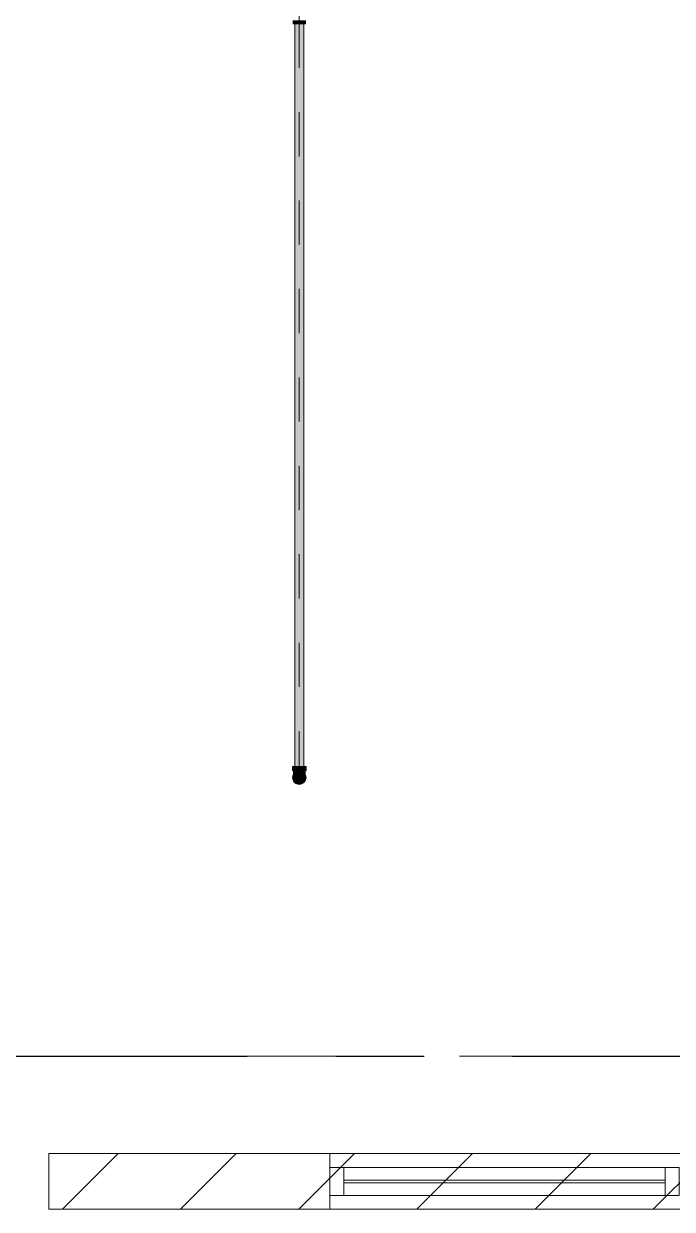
# Model space of a CAD drawing. Header units: millimetres. Extents: x -4000 to 187956, y -58990 to 162485.
# Drawn here: x 50760 to 53089, y 64900 to 69157 of the extents above; entities that cross this region are included whole.
import ezdxf

# ---------------------------------------------------------------- set-up
doc = ezdxf.new("R2010")
doc.units = ezdxf.units.MM
for name, pattern in [('Dash 1_16_', [317.5, 158.75, -158.75]), ('Grid Line', [2222.5, 1270, -317.5, 317.5, -317.5]), ('Grid Line 12_5mm', [2150, 1250, -300, 300, -300])]:
    doc.linetypes.add(name, pattern=pattern)
for name, color, linetype, lineweight in [('A-GLAZ-CURT', 52, 'Continuous', 9), ('A-GLAZ-CWMG', 51, 'Continuous', 9), ('A-WALL', 113, 'Continuous', 13), ('A-WALL-PATT', 111, 'Continuous', 13), ('F-SPRN', 3, 'Continuous', 9), ('P-PIPE', 3, 'Continuous', 9), ('P-PIPE-CNTR', 3, 'Continuous', 9), ('S-GRID', 1, 'Continuous', 30)]:
    doc.layers.add(name, color=color, linetype=linetype, lineweight=lineweight)

# ---------------------------------------------------------------- blocks, each defined once
blk = doc.blocks.new('System Panel - System Panel1-380621-FFS - TANG 1')
at = {"layer": 'A-GLAZ-CURT', "color": 253}
for p, q in [((-577.3, 5), (577.3, 5)), ((577.3, -5), (-577.3, -5))]:
    blk.add_line(p, q, dxfattribs=at)
at = {"layer": 'A-GLAZ-CURT', "color": 254}
for p, q in [((577.3, 5), (-577.3, 5)), ((-577.3, -5), (-577.3, 5)), ((-577.3, 5), (-577.3, -5)), ((577.3, 5), (577.3, -5)), ((577.3, 5), (577.3, -5)), ((-577.3, -5), (577.3, -5))]:
    blk.add_line(p, q, dxfattribs=at)
blk = doc.blocks.new('Rectangular Mullion - 50 x 100-354830-FFS - TANG 1')
at = {"layer": 'A-GLAZ-CWMG', "color": 252}
for p, q in [((56727.9, 64950.2), (56727.9, 65050.2)), ((56727.9, 65050.2), (57882.4, 65050.2)), ((57882.4, 65050.2), (57882.4, 64950.2)), ((57882.4, 64950.2), (56727.9, 64950.2))]:
    blk.add_line(p, q, dxfattribs=at)
at = {"layer": 'A-GLAZ-CWMG', "color": 254}
for p, q in [((56727.9, 65050.2), (56727.9, 64950.2)), ((57882.4, 64950.2), (57882.4, 65050.2))]:
    blk.add_line(p, q, dxfattribs=at)
at = {"layer": 'A-GLAZ-CWMG', "color": 253}
for p, q in [((56727.9, 65050.2), (57882.4, 65050.2)), ((56727.9, 64950.2), (57882.4, 64950.2))]:
    blk.add_line(p, q, dxfattribs=at)
blk = doc.blocks.new('Rectangular Mullion - 50 x 100-354831-FFS - TANG 1')
at = {"layer": 'A-GLAZ-CWMG', "color": 254}
for p, q in [((51909.9, 65005.2), (51909.9, 65050.2)), ((51909.9, 65050.2), (51909.9, 65005.2)), ((53064.4, 65050.2), (51909.9, 65050.2)), ((53064.4, 65005.2), (53064.4, 65050.2)), ((53064.4, 65050.2), (53064.4, 65005.2)), ((51909.9, 64995.2), (51909.9, 65005.2)), ((53064.4, 65005.2), (53064.4, 64995.2)), ((51909.9, 64950.2), (51909.9, 64995.2)), ((51909.9, 64995.2), (51909.9, 64950.2)), ((53064.4, 64950.2), (53064.4, 64995.2)), ((53064.4, 64995.2), (53064.4, 64950.2)), ((51909.9, 64950.2), (53064.4, 64950.2))]:
    blk.add_line(p, q, dxfattribs=at)
at = {"layer": 'A-GLAZ-CWMG', "color": 253}
for p, q in [((53064.4, 65050.2), (51909.9, 65050.2)), ((53064.4, 64950.2), (51909.9, 64950.2))]:
    blk.add_line(p, q, dxfattribs=at)
at = {"layer": 'A-GLAZ-CWMG', "color": 90}
for p, q in [((51909.9, 65005.2), (51909.9, 64995.2)), ((53064.4, 64995.2), (53064.4, 65005.2))]:
    blk.add_line(p, q, dxfattribs=at)
blk = doc.blocks.new('Rectangular Mullion - 50 x 100-351170-FFS - TANG 1')
at = {"layer": 'A-GLAZ-CWMG', "color": 252}
for p, q in [((0, 50), (-50, 50)), ((-50, 50), (-50, -50)), ((0, -50), (0, 50)), ((-50, -50), (0, -50))]:
    blk.add_line(p, q, dxfattribs=at)
at = {"layer": 'A-GLAZ-CWMG', "color": 254}
for p, q in [((-50, 5), (-50, 50)), ((-50, -50), (-50, -5))]:
    blk.add_line(p, q, dxfattribs=at)
at = {"layer": 'A-GLAZ-CWMG', "color": 253}
for p, q in [((-50, 50), (0, 50)), ((0, 50), (0, -50)), ((0, -50), (-50, -50))]:
    blk.add_line(p, q, dxfattribs=at)
at = {"layer": 'A-GLAZ-CWMG', "color": 90}
blk.add_line((-50, -5), (-50, 5), dxfattribs=at)
blk = doc.blocks.new('Rectangular Mullion - 50 x 100-351166-FFS - TANG 1')
at = {"layer": 'A-GLAZ-CWMG', "color": 253}
for p, q in [((25, 50), (-25, 50)), ((-25, -50), (25, -50))]:
    blk.add_line(p, q, dxfattribs=at)
at = {"layer": 'A-GLAZ-CWMG', "color": 254}
for p, q in [((-25, 50), (-25, 5)), ((25, 5), (25, 50)), ((-25, -5), (-25, -50)), ((25, -50), (25, -5))]:
    blk.add_line(p, q, dxfattribs=at)
at = {"layer": 'A-GLAZ-CWMG', "color": 252}
for p, q in [((-25, -50), (-25, 50)), ((-25, 50), (25, 50)), ((25, 50), (25, -50)), ((25, -50), (-25, -50))]:
    blk.add_line(p, q, dxfattribs=at)
at = {"layer": 'A-GLAZ-CWMG', "color": 90}
for p, q in [((-25, 5), (-25, -5)), ((25, -5), (25, 5))]:
    blk.add_line(p, q, dxfattribs=at)
blk = doc.blocks.new('CMF2_NHAXUONG_A_rvt-1-FFS - TANG 1')
at = {"layer": 'A-WALL-PATT', "lineweight": 9}
h = blk.add_hatch(dxfattribs=at)
h.set_pattern_fill('FP_12', color=250, style=0, pattern_type=2)
h.set_pattern_definition([(45, (0, 0), (-212.132, 212.132), [])])
h.paths.add_polyline_path([(59950.1, 64900.2), (59950.1, 65100.2), (50850, 65100.2), (50850, 64900.2), (59511.1, 64900.2)])
at = {"layer": 'A-WALL', "color": 50, "lineweight": 15}
for p, q in [((59950.1, 65100.2), (50850, 65100.2)), ((50850, 65100.2), (50850, 64900.2)), ((50850, 64900.2), (59950.1, 64900.2))]:
    blk.add_line(p, q, dxfattribs=at)
at = {"layer": 'A-WALL', "color": 35, "lineweight": 15}
for p, q in [((50850, 64900.2), (50850, 65100.2)), ((51859.9, 65100.2), (50850, 65100.2)), ((51859.9, 65050.2), (51859.9, 65100.2)), ((51859.9, 65100.2), (51859.9, 64900.2)), ((51859.9, 65100.2), (57932.4, 65100.2)), ((57932.4, 65100.2), (51859.9, 65100.2)), ((51859.9, 64900.2), (51859.9, 64950.2)), ((50850, 64900.2), (51859.9, 64900.2)), ((51859.9, 64900.2), (57932.4, 64900.2)), ((57932.4, 64900.2), (51859.9, 64900.2))]:
    blk.add_line(p, q, dxfattribs=at)
at = {"layer": 'A-WALL', "color": 53, "lineweight": 15}
for p, q in [((57932.4, 65100.2), (51859.9, 65100.2)), ((51859.9, 64950.2), (51859.9, 65050.2)), ((51859.9, 64900.2), (57932.4, 64900.2))]:
    blk.add_line(p, q, dxfattribs=at)
at = {"layer": 'S-GRID', "linetype": 'Grid Line 12_5mm', "lineweight": 9}
blk.add_line((-824.3, 65450), (183641.1, 65450), dxfattribs=at)
at = {"layer": 'A-GLAZ-CURT', "color": 250, "lineweight": 9}
blk.add_blockref('System Panel - System Panel1-380621-FFS - TANG 1', (52487.1, 65000.2), dxfattribs=at)
at = {"layer": 'A-GLAZ-CWMG', "color": 250, "lineweight": 9, "rotation": 180}
blk.add_blockref('Rectangular Mullion - 50 x 100-351170-FFS - TANG 1', (51859.9, 65000.2), dxfattribs=at)
at = {"layer": 'A-GLAZ-CWMG', "color": 250, "lineweight": 9}
for name, p in [('Rectangular Mullion - 50 x 100-354830-FFS - TANG 1', (-4818, 0)), ('Rectangular Mullion - 50 x 100-354831-FFS - TANG 1', (0, 0))]:
    blk.add_blockref(name, p, dxfattribs=at)
at = {"layer": 'A-GLAZ-CWMG', "color": 250, "lineweight": 9, "extrusion": (0, 0, -1), "rotation": 180}
blk.add_blockref('Rectangular Mullion - 50 x 100-351166-FFS - TANG 1', (-53089.4, 65000.2), dxfattribs=at)
blk = doc.blocks.new('Sprinkler_Up - DN20-V493-FFS - TANG 1')
at = {"layer": 'F-SPRN', "transparency": 33554534}
for points in [[(13.5, 0), (22.2, 0), (18, 13.1), (6.9, 21.2), (-6.9, 21.2), (-18, 13.1), (-22.2, 0), (-3.9, 0.7), (-2.3, 4), (-1.3, 4), (-0.6, 4), (0.6, 4), (1.5, 4), (1.7, 2.9), (4.6, 0)], [(0, -21.2), (6.9, -21.2), (18, -13.1), (22.2, 0), (3.9, -0.7), (1.7, -2.9), (1.2, -3.5), (0.6, -4), (-0.6, -4), (-1.2, -3.5), (-1.7, -2.9), (-4.6, 0), (-22.2, 0), (-18, -13.1), (-6.9, -21.2)], [(0, -16.7), (4.3, -16.1), (11.8, -11.8), (16.1, -4.3), (16.1, 4.3), (11.8, 11.8), (8.3, 14.4), (0, 16.7), (-4.3, 16.1), (-11.8, 11.8), (-16.1, 4), (-16.1, -4.3), (-11.8, -11.8), (-8.3, -14.4)], [(0, -15.6), (7.8, -13.5), (13.5, -7.8), (15.1, -4), (15.1, 4), (13.5, 7.8), (7.8, 13.5), (0, 15.6), (-7.8, 13.5), (-11, 11), (-15.1, 4), (-15.1, -4), (-11, -11), (-7.8, -13.5)], [(-10.9, -5.5), (-10.9, 5.4), (-14.5, 5.4), (-14.5, -5.5)], [(-7.7, -5.5), (-7.7, 5.4), (-10.9, 5.4), (-10.9, -5.5)], [(0, -5.5), (0, 5.4), (-7.7, 5.4), (-7.7, -5.5)], [(-5.7, 0), (5.7, 0), (2.9, 4.9), (-3.4, 4)], [(-2.9, -4.9), (2.9, -4.9), (5.7, 0), (-5.7, 0)], [(0, 0), (4.6, 0), (-0.7, 4), (-4.6, 0)], [(0, -4.6), (4.6, 0), (-4.6, 0)], [(0, -2.6), (1.3, 0), (-1.8, 0)], [(-1.3, 0), (1.8, 0), (0, 2.6)], [(7.7, -5.5), (7.7, 5.4), (0, 5.4), (0, -5.5)], [(10.9, -5.5), (10.9, 5.4), (7.7, 5.4), (7.7, -5.5)], [(14.5, -5.5), (14.5, 5.4), (10.9, 5.4), (10.9, -5.5)]]:
    blk.add_hatch(color=1, dxfattribs=at).paths.add_polyline_path(points)
at = {"layer": 'F-SPRN', "color": 1}
for p, q in [((-11.5, 5.4), (-14.5, 5.4)), ((-14.5, 5.4), (-11.3, 5.4)), ((-14.5, 5.4), (-14.5, 4)), ((-14.5, 3.3), (-14.5, 0)), ((-11.5, 5.4), (-11.5, 4)), ((-10.9, 1.9), (-10.9, 3.6)), ((-10.8, 5.4), (-8, 5.4)), ((-8.1, 5.4), (-10.8, 5.4)), ((-8.1, 5.4), (-8.1, 4)), ((-8.1, 2.5), (-8.1, 0.7)), ((-7.7, 4), (-7.7, 2.7)), ((-7.7, 4), (-7.7, 2.7)), ((-7.7, 2.1), (-7.7, 0.5)), ((-7.7, 2.1), (-7.7, 0.5)), ((-6.7, 5.4), (-4.7, 5.4)), ((-5.8, 3.8), (-5.8, 2.2)), ((-2.1, 0), (-2.1, 0)), ((-2.1, 0), (-2.1, -0.1)), ((-0.4, 2), (-0.5, 2)), ((0, 2.1), (-0.1, 2.1)), ((2.1, 0), (2.1, 0.1)), ((2.1, 0), (2.1, 0)), ((4.7, 5.4), (6.5, 5.4)), ((7.7, 5.4), (10.8, 5.4)), ((7.7, 5.2), (7.7, 2.7)), ((7.7, 5.2), (7.7, 2.7)), ((7.7, 2.3), (7.7, 0.5)), ((7.7, 2.3), (7.7, 0.5)), ((10.8, 5.4), (8.1, 5.4)), ((8.1, 5.4), (8.1, 4)), ((8.1, 2.5), (8.1, 0.4)), ((10.9, 5.4), (14.5, 5.4)), ((10.9, 3.6), (10.9, 0.2)), ((14.5, 5.4), (11.5, 5.4)), ((11.5, 5.4), (11.5, 4)), ((11.5, 3), (11.5, 0.2)), ((14.5, 5.4), (14.5, 4)), ((14.5, 3.7), (14.5, -5.5)), ((-14.5, -1.3), (-14.5, -3.7)), ((-11.1, -5.5), (-14.5, -5.5)), ((-14.5, -5.5), (-11.5, -5.5)), ((-10.9, -2.6), (-10.9, -1.3)), ((-10.8, -5.5), (-8.1, -5.5)), ((-7.8, -5.5), (-10.8, -5.5)), ((-8.1, -4.2), (-8.1, -5.5)), ((-7.7, -2.7), (-7.7, -4)), ((-7.7, -2.7), (-7.7, -4)), ((-7, -5.5), (-5.8, -5.5)), ((-4.8, -5.5), (-7, -5.5)), ((-5.8, -2.3), (-5.8, -3.8)), ((-2.1, -0.1), (-2.1, -0.2)), ((-1.3, -1.6), (-1.3, -1.7)), ((0, -2.1), (0.1, -2.1)), ((7, -5.5), (4.8, -5.5)), ((5.8, -2.2), (5.8, -3.8)), ((5.8, -5.5), (7, -5.5)), ((7.7, -0.5), (7.7, -2.3)), ((7.7, -0.5), (7.7, -2.3)), ((7.7, -2.7), (7.7, -5.4)), ((7.7, -2.7), (7.7, -5.4)), ((10.8, -5.5), (7.7, -5.5)), ((8.1, -0.4), (8.1, -2.5)), ((8.1, -2.8), (8.1, -5.5)), ((8.1, -5.5), (10.8, -5.5)), ((10.9, -0.2), (10.9, -3.6)), ((14.5, -5.5), (10.9, -5.5)), ((11.5, -0.2), (11.5, -3)), ((11.5, -4), (11.5, -5.5)), ((11.5, -5.5), (14.5, -5.5))]:
    blk.add_line(p, q, dxfattribs=at)
at = {"layer": 'F-SPRN', "color": 1, "flags": 128}
for points in [[(-2, 0.7), (-2, 0.6), (-2, 0.5), (-2, 0.5), (-2, 0.4), (-2.1, 0.3)], [(-2.1, 0.3), (-2.1, 0.2), (-2.1, 0.1), (-2.1, 0)], [(-0.6, 2), (-0.7, 2), (-0.8, 1.9), (-0.9, 1.9), (-0.9, 1.9), (-1, 1.8), (-1.1, 1.8), (-1.2, 1.7), (-1.2, 1.7), (-1.3, 1.6), (-1.4, 1.6), (-1.4, 1.5), (-1.5, 1.5), (-1.5, 1.4), (-1.6, 1.3), (-1.6, 1.3), (-1.7, 1.2), (-1.7, 1.1), (-1.8, 1.1), (-1.8, 1), (-1.9, 0.9), (-1.9, 0.8), (-1.9, 0.8), (-2, 0.7)], [(-0.5, 2), (-0.6, 2), (-0.6, 2)], [(-0.1, 2.1), (-0.1, 2.1), (-0.2, 2.1), (-0.3, 2.1), (-0.4, 2)], [(2.1, 0.3), (2, 0.4), (2, 0.5), (2, 0.6), (2, 0.7), (1.9, 0.7), (1.9, 0.8), (1.9, 0.9), (1.8, 1), (1.8, 1), (1.8, 1.1), (1.7, 1.2), (1.7, 1.2), (1.6, 1.3), (1.6, 1.4), (1.5, 1.4), (1.4, 1.5), (1.4, 1.5), (1.3, 1.6), (1.3, 1.7), (1.2, 1.7), (1.1, 1.7), (1.1, 1.8), (1, 1.8), (0.9, 1.9), (0.8, 1.9), (0.8, 1.9), (0.7, 2), (0.6, 2), (0.5, 2), (0.4, 2), (0.4, 2), (0.3, 2.1), (0.2, 2.1), (0.1, 2.1), (0, 2.1)], [(2.1, 0.1), (2.1, 0.2), (2.1, 0.2), (2.1, 0.3)], [(-2.1, -0.2), (-2.1, -0.2), (-2.1, -0.3)], [(-2.1, -0.3), (-2, -0.4), (-2, -0.5)], [(-2, -0.5), (-2, -0.6), (-2, -0.7), (-1.9, -0.7), (-1.9, -0.8), (-1.9, -0.9), (-1.8, -1), (-1.8, -1), (-1.8, -1.1), (-1.7, -1.2), (-1.7, -1.2), (-1.6, -1.3), (-1.6, -1.4), (-1.5, -1.4), (-1.4, -1.5), (-1.4, -1.5), (-1.3, -1.6)], [(-1.3, -1.7), (-1.2, -1.7), (-1.1, -1.7)], [(-1.1, -1.7), (-1.1, -1.8), (-1, -1.8)], [(-1, -1.8), (-0.9, -1.9), (-0.8, -1.9)], [(-0.8, -1.9), (-0.8, -1.9), (-0.7, -2)], [(-0.7, -2), (-0.6, -2), (-0.5, -2), (-0.4, -2)], [(-0.4, -2), (-0.4, -2), (-0.3, -2.1), (-0.2, -2.1), (-0.1, -2.1), (0, -2.1)], [(0.1, -2.1), (0.1, -2.1), (0.2, -2.1), (0.3, -2.1), (0.4, -2), (0.5, -2)], [(0.5, -2), (0.6, -2), (0.6, -2), (0.7, -2), (0.8, -1.9), (0.9, -1.9), (0.9, -1.9), (1, -1.8), (1.1, -1.8), (1.2, -1.7), (1.2, -1.7), (1.3, -1.6), (1.4, -1.6), (1.4, -1.5)], [(1.4, -1.5), (1.5, -1.5), (1.5, -1.4), (1.6, -1.3), (1.6, -1.3), (1.7, -1.2), (1.7, -1.1), (1.8, -1.1), (1.8, -1), (1.9, -0.9), (1.9, -0.8), (1.9, -0.8), (2, -0.7), (2, -0.6), (2, -0.5)], [(2, -0.4), (2.1, -0.3), (2.1, -0.2), (2.1, -0.1), (2.1, 0)], [(2, -0.5), (2, -0.5), (2, -0.4)]]:
    blk.add_lwpolyline(points, dxfattribs=at)
at = {"layer": 'F-SPRN', "color": 1}
for radius, start, end in [(22.2, 360, 180), (21.9, 165.6773, 179.2615), (21.9, 144.7698, 164.8151), (21.9, 126.6942, 143.2701), (16.7, 167.6802, 180), (16.7, 167.6802, 180), (16.7, 165, 166.2392), (16.7, 165, 166.2392), (16.7, 155.3879, 164.9693), (16.7, 155.3879, 164.9693), (15.6, 166.4265, 180), (15.6, 166.4265, 180), (15.6, 150.9409, 165), (15.6, 159.6139, 165.2993), (15.6, 165, 165.2993), (16.7, 136.7213, 149.931), (16.7, 136.7213, 149.931), (15.6, 150.9409, 156.3845), (15.6, 138.4214, 150), (15.6, 138.4214, 150), (21.9, 108.2621, 125.7507), (16.7, 121.4181, 130.5751), (16.7, 121.4181, 130.5751), (15.6, 120.5262, 133.2078), (15.6, 120.5262, 133.2078), (16.7, 106.5995, 120), (16.7, 106.5995, 120), (15.6, 114.4363, 119.9813), (15.6, 114.4363, 119.9813), (21.9, 99.348, 107.901), (4.63, 155.7832, 180), (4.63, 155.7832, 180), (16.7, 96.4143, 105), (16.7, 96.4143, 105), (5.71, 120, 131.9743), (4.63, 109.0192, 138.2703), (4.63, 109.0192, 138.2703), (21.9, 90.145, 98.8503), (15.6, 95.5762, 100.6843), (15.6, 95.5762, 100.6843), (2.56, 109.0192, 168.8278), (2.56, 109.0192, 168.8278), (2.04, 109.0192, 180), (4.63, 77.001, 102.999), (4.63, 77.001, 102.999), (16.7, 83.0684, 90), (16.7, 83.0684, 90), (3.81, 57.0577, 90), (2.56, 14.5599, 90), (2.56, 14.5599, 90), (2.04, 10.4703, 90), (21.9, 72.5583, 89.4624), (15.6, 75.573, 80.5892), (15.6, 75.573, 80.5892), (4.63, 17.9592, 54.3832), (4.63, 17.9592, 54.3832), (3.81, 16.1605, 43.8358), (5.71, 48.0257, 60), (15.6, 67.5614, 74.5481), (15.6, 67.5614, 74.5481), (16.7, 60, 75), (16.7, 60, 75), (15.6, 60.0187, 65.5637), (15.6, 60.0187, 65.5637), (21.9, 54.2493, 71.7379), (15.6, 46.7922, 60), (15.6, 46.7922, 60), (16.7, 49.4249, 58.5819), (16.7, 49.4249, 58.5819), (15.6, 30, 41.5786), (15.6, 30, 41.5786), (16.7, 30, 43.2787), (16.7, 30, 43.2787), (21.9, 36.7299, 53.3058), (15.6, 23.6155, 29.5646), (15.6, 15, 29.5646), (15.6, 14.7007, 20.3861), (15.6, 14.7007, 15), (16.7, 15, 24.6121), (16.7, 15, 24.6121), (15.6, 360, 13.6618), (15.6, 0, 13.6618), (16.7, 13.7608, 15), (16.7, 13.7608, 15), (16.7, 360, 12.3198), (16.7, 0, 12.3198), (21.9, 15.1849, 35.2302), (21.9, 0.7385, 14.3227), (22.2, 180, 360), (21.9, 180.7385, 194.3227), (21.9, 195.1849, 215.2302), (21.9, 216.7299, 233.3058), (16.7, 180, 192.3198), (16.7, 180, 192.3198), (16.7, 195.0307, 204.6121), (16.7, 195.0307, 204.6121), (15.6, 181.9082, 193.6618), (15.6, 181.9082, 193.6618), (15.6, 197.3339, 209.5646), (15.6, 197.3339, 209.5646), (16.7, 210.069, 223.2787), (16.7, 210.069, 223.2787), (15.6, 212.5472, 221.5786), (15.6, 212.5472, 221.5786), (21.9, 234.2493, 251.7379), (16.7, 229.4249, 238.5819), (16.7, 229.4249, 238.5819), (15.6, 233.795, 240), (15.6, 233.795, 240), (16.7, 240, 255), (16.7, 240, 255), (15.6, 240.0187, 254.5481), (15.6, 240.0187, 254.5481), (21.9, 252.5583, 269.4624), (4.63, 197.9592, 0), (4.63, 197.9592, 360), (15.6, 255, 267.64), (15.6, 255, 267.64), (3.81, 196.1605, 360), (2.56, 191.1677, 0), (2.56, 191.1677, 360), (2.04, 190.4703, 270), (16.7, 263.0684, 270), (16.7, 263.0684, 270), (2.04, 270, 0), (21.9, 270.145, 278.8503), (15.6, 275.5762, 280.6843), (15.6, 275.5762, 280.6843), (16.7, 276.4143, 285), (16.7, 276.4143, 285), (21.9, 279.348, 287.901), (16.7, 286.5995, 300), (16.7, 286.5995, 300), (15.6, 294.4363, 299.9813), (15.6, 294.4363, 299.9813), (21.9, 288.2621, 305.7507), (15.6, 300, 313.2078), (15.6, 300, 313.2078), (16.7, 301.4181, 310.5751), (16.7, 301.4181, 310.5751), (15.6, 318.4214, 330), (15.6, 318.4214, 330), (16.7, 316.7213, 330), (16.7, 316.7213, 330), (21.9, 306.6942, 323.2701), (15.6, 330.4354, 345), (15.6, 330.4354, 336.3845), (15.6, 339.6139, 345), (15.6, 346.3382, 360), (15.6, 346.3382, 360), (16.7, 335.3879, 345), (16.7, 335.3879, 345), (16.7, 347.6802, 360), (16.7, 347.6802, 360), (21.9, 324.7698, 344.8151), (21.9, 345.6773, 359.2615)]:
    blk.add_arc((0, 0), radius, start, end, dxfattribs=at)
blk = doc.blocks.new('Steel_Transition_Threaded_HoaPhat - Standard-V495-FFS - TANG 1')
at = {"layer": 'P-PIPE', "lineweight": 13, "transparency": 33554534}
h = blk.add_hatch(color=1, dxfattribs=at)
h.paths.add_polyline_path([(51750, 66427.6), (51755.8, 66428.4), (51761.3, 66430.6), (51765.9, 66434.2), (51769.5, 66438.8), (51771.7, 66444.3), (51772, 66454), (51771.7, 66455.9), (51769.5, 66461.3), (51765.9, 66466), (51761.3, 66469.6), (51755.8, 66471.8), (51750, 66472.6), (51744.2, 66471.8), (51738.8, 66469.6), (51734.1, 66466), (51730.5, 66461.3), (51728, 66454), (51727.5, 66450.1), (51728.3, 66444.3), (51730.5, 66438.8), (51734.1, 66434.2), (51738.8, 66430.6), (51744.2, 66428.4)])
h.paths.add_polyline_path([(51750, 66430), (51744.8, 66430.7), (51740, 66432.7), (51735.8, 66435.9), (51732.6, 66440), (51730.6, 66444.9), (51730.4, 66454), (51730.6, 66455.3), (51732.6, 66460.1), (51735.8, 66464.3), (51740, 66467.5), (51744.8, 66469.5), (51750, 66470.2), (51755.2, 66469.5), (51760.1, 66467.5), (51764.2, 66464.3), (51767.4, 66460.1), (51769.6, 66454), (51770.1, 66450.1), (51769.4, 66444.9), (51767.4, 66440), (51764.2, 66435.9), (51760.1, 66432.7), (51755.2, 66430.7)])
for points in [[(51750, 66430), (51750, 66433.7), (51741.8, 66435.9), (51735.8, 66441.9), (51733.6, 66450.1), (51735.8, 66458.3), (51741.8, 66464.3), (51750, 66466.5), (51750, 66470.2), (51744.8, 66469.5), (51740, 66467.5), (51735.8, 66464.3), (51732.6, 66460.1), (51730.4, 66454), (51729.9, 66450.1), (51730.6, 66444.9), (51732.6, 66440), (51735.8, 66435.9), (51740, 66432.7), (51744.8, 66430.7)], [(51750, 66431.6), (51754.8, 66432.2), (51759.3, 66434.1), (51763.1, 66437), (51766, 66440.8), (51767.9, 66445.3), (51768, 66454), (51767.9, 66454.9), (51766, 66459.3), (51763.1, 66463.2), (51759.3, 66466.1), (51754.8, 66468), (51750, 66468.6), (51745.2, 66468), (51740.8, 66466.1), (51736.9, 66463.2), (51734, 66459.3), (51732, 66454), (51731.5, 66450.1), (51732.1, 66445.3), (51734, 66440.8), (51736.9, 66437), (51740.8, 66434.1), (51745.2, 66432.2)], [(51750, 66430), (51755.2, 66430.7), (51760.1, 66432.7), (51764.2, 66435.9), (51767.4, 66440), (51769.4, 66444.9), (51769.6, 66454), (51769.4, 66455.3), (51767.4, 66460.1), (51764.2, 66464.3), (51760.1, 66467.5), (51755.2, 66469.5), (51750, 66470.2), (51750, 66466.5), (51758.2, 66464.3), (51764.2, 66458.3), (51766.4, 66450.1), (51764.2, 66441.9), (51758.2, 66435.9), (51750, 66433.7)]]:
    blk.add_hatch(color=1, dxfattribs=at).paths.add_polyline_path(points)
at = {"layer": 'P-PIPE', "color": 20, "lineweight": 13}
for radius, start, end in [(22.5, 90, 270), (22.5, 90, 270), (20.1, 168.5883, 193.9501), (20.1, 150, 162.7449), (18.5, 167.6014, 193.4061), (18.5, 167.6014, 193.4061), (18.5, 165, 167.6014), (18.5, 165, 167.6014), (18.5, 157.6232, 165), (18.5, 157.6232, 165), (20.1, 128.8856, 148.1553), (16.4, 168.5467, 178.9063), (18.5, 136.4297, 150), (18.5, 136.4297, 150), (16.4, 165, 166.0137), (16.4, 158.0319, 163.506), (18.5, 123.4976, 133.2041), (18.5, 123.4976, 133.2041), (20.1, 109.6859, 125.0043), (18.5, 106.819, 120), (18.5, 106.819, 120), (16.4, 113.4045, 120), (16.4, 107.4657, 111.9681), (20.1, 100.9975, 105), (18.5, 91.4353, 103.2046), (18.5, 91.4353, 103.2046), (16.4, 96.2132, 104.6042), (20.1, 90.5246, 98.5089), (22.5, 270, 90), (22.5, 270, 90), (18.5, 78.0986, 90), (18.5, 78.0986, 90), (20.1, 75.0607, 87.9279), (16.4, 70.3629, 75), (18.5, 60, 75), (18.5, 60, 75), (20.1, 54.9957, 75), (16.4, 60.5934, 66.5955), (16.4, 50.4733, 56.6389), (18.5, 46.7959, 56.5024), (18.5, 46.7959, 56.5024), (20.1, 31.8447, 51.1144), (16.4, 30, 36.4537), (18.5, 30, 43.5703), (18.5, 30, 43.5703), (16.4, 13.9863, 15), (16.4, 351.9681, 4.8393), (18.5, 15, 22.3768), (18.5, 15, 22.3768), (20.1, 17.2551, 30), (18.5, 12.3986, 15), (18.5, 12.3986, 15), (18.5, 346.5939, 12.3986), (18.5, 0, 12.3986), (20.1, 346.0499, 11.4117), (20.1, 197.2551, 210), (18.5, 195, 202.3768), (18.5, 195, 202.3768), (20.1, 211.8447, 231.1144), (16.4, 180.8106, 191.4533), (18.5, 210, 223.5703), (18.5, 210, 223.5703), (16.4, 210.6635, 218.0319), (18.5, 226.7959, 236.5024), (18.5, 226.7959, 236.5024), (20.1, 234.9957, 255), (16.4, 230.4733, 236.6389), (18.5, 240, 255), (18.5, 240, 255), (16.4, 246.9681, 252.9388), (20.1, 255.0607, 267.9279), (18.5, 258.0986, 270), (18.5, 258.0986, 270), (16.4, 264.1652, 268.506), (20.1, 270.5246, 278.5089), (18.5, 271.4353, 283.2046), (18.5, 271.4353, 283.2046), (16.4, 276.2132, 283.9063), (20.1, 280.9975, 285), (16.4, 287.4657, 291.9681), (18.5, 286.819, 300), (18.5, 286.819, 300), (20.1, 289.6859, 305.0043), (16.4, 295.1607, 300), (16.4, 301.0738, 308.0319), (18.5, 303.4976, 313.2041), (18.5, 303.4976, 313.2041), (20.1, 308.8856, 328.1553), (16.4, 323.5463, 330), (18.5, 316.4297, 330), (18.5, 316.4297, 330), (16.4, 338.0319, 342.8691), (18.5, 337.6232, 345), (18.5, 337.6232, 345), (20.1, 330, 342.7449), (18.5, 346.5939, 0)]:
    blk.add_arc((51750, 66450.1), radius, start, end, dxfattribs=at)
blk = doc.blocks.new('Steel_Elbow_Threaded_HoaPhat - Standard-V496-FFS - TANG 1')
at = {"layer": 'P-PIPE', "lineweight": 13, "transparency": 33554534}
for points in [[(51733, 66475.5), (51750, 66475.5), (51750, 66490.6), (51725.9, 66490.6), (51726.7, 66475.5), (51729.1, 66475.5)], [(51750, 66426), (51756.2, 66426.8), (51762.1, 66429.2), (51767.1, 66433), (51770.9, 66438), (51773.3, 66443.8), (51773.6, 66454), (51773.3, 66456.3), (51770.9, 66462.1), (51767.1, 66467.1), (51762.1, 66471), (51756.2, 66473.4), (51750, 66474.2), (51743.8, 66473.4), (51737.9, 66471), (51733, 66467.1), (51729.1, 66462.1), (51726.4, 66454), (51725.9, 66450.1), (51726.7, 66443.8), (51729.1, 66438), (51733, 66433), (51737.9, 66429.2), (51743.8, 66426.8)], [(51774.1, 66475.5), (51773.3, 66490.6), (51750, 66490.6), (51750, 66475.5), (51773.3, 66475.5)]]:
    blk.add_hatch(color=1, dxfattribs=at).paths.add_polyline_path(points)
h = blk.add_hatch(color=1, dxfattribs=at)
h.paths.add_polyline_path([(51742.8, 66470), (51740.3, 66470), (51744.1, 66471.9)])
h.paths.add_polyline_path([(51729.8, 66460.2), (51731.2, 66460.7), (51737.2, 66467.6), (51742.8, 66470), (51750, 66471.2), (51750, 66475.5), (51731.7, 66475.5), (51730.3, 66471.7), (51730.1, 66464.3)])
h = blk.add_hatch(color=1, dxfattribs=at)
h.paths.add_polyline_path([(51766.9, 66465.3), (51769.5, 66460.7), (51768.6, 66464.6)])
h.paths.add_polyline_path([(51770.9, 66458.6), (51770.6, 66467.2), (51769.5, 66466.8), (51769.4, 66470.9), (51770.7, 66471.2), (51769.6, 66475.5), (51750, 66475.5), (51750, 66471.2), (51757.2, 66470), (51755.9, 66471.9), (51763.4, 66467.2), (51767.4, 66463.1), (51766.2, 66468.2), (51768.6, 66464.6)])
at = {"layer": 'P-PIPE', "color": 20, "lineweight": 13}
for p, q in [((51725.9, 66490.6), (51725.9, 66475.5)), ((51733, 66490.6), (51725.9, 66490.6)), ((51750, 66490.6), (51725.9, 66490.6)), ((51725.9, 66475.5), (51731.5, 66475.5)), ((51725.9, 66475.5), (51750, 66475.5)), ((51742.8, 66475.5), (51728.9, 66475.5)), ((51728.9, 66460.9), (51728.9, 66461.8)), ((51728.9, 66456.4), (51728.9, 66457.1)), ((51728.9, 66455.7), (51728.9, 66456.4)), ((51728.9, 66455.1), (51728.9, 66455.7)), ((51731.5, 66475.5), (51733, 66475.5)), ((51732.8, 66475.5), (51731.7, 66475.5)), ((51737.9, 66490.6), (51733.8, 66490.6)), ((51736.4, 66475.5), (51733.8, 66475.5)), ((51734, 66475.5), (51742.7, 66475.5)), ((51742.8, 66475.5), (51736.4, 66475.5)), ((51750, 66490.6), (51738.2, 66490.6)), ((51750, 66475.5), (51743.7, 66475.5)), ((51750, 66475.5), (51743.7, 66475.5)), ((51743.8, 66475.5), (51750, 66475.5)), ((51756.2, 66490.6), (51750, 66490.6)), ((51774.1, 66490.6), (51750, 66490.6)), ((51750, 66475.5), (51756.2, 66475.5)), ((51750, 66475.5), (51774.1, 66475.5)), ((51756.3, 66475.5), (51750, 66475.5)), ((51756.3, 66475.5), (51750, 66475.5)), ((51761.8, 66490.6), (51756.2, 66490.6)), ((51763.6, 66475.5), (51757.2, 66475.5)), ((51771.2, 66475.5), (51757.2, 66475.5)), ((51757.3, 66475.5), (51766, 66475.5)), ((51766.2, 66490.6), (51762.1, 66490.6)), ((51766.2, 66475.5), (51763.6, 66475.5)), ((51774.1, 66490.6), (51767.1, 66490.6)), ((51767.1, 66475.5), (51769.7, 66475.5)), ((51768.3, 66475.5), (51767.2, 66475.5)), ((51769.9, 66475.5), (51768.3, 66475.5)), ((51769.7, 66475.5), (51774.1, 66475.5)), ((51771.2, 66462), (51771.2, 66461.2)), ((51771.2, 66461.2), (51771.2, 66460.3)), ((51771.2, 66458), (51771.2, 66457.3)), ((51771.2, 66457.3), (51771.2, 66456.6)), ((51771.2, 66451.2), (51771.2, 66450.9)), ((51774.1, 66475.5), (51774.1, 66490.6)), ((51728.9, 66450.1), (51728.9, 66450.1)), ((51728.9, 66449.9), (51728.9, 66450.1)), ((51728.9, 66449), (51728.9, 66449.9)), ((51729.2, 66446.5), (51729, 66447.3)), ((51729.7, 66444), (51729.5, 66444.8)), ((51731, 66440.9), (51730.6, 66441.6)), ((51731.3, 66440.1), (51731, 66440.9)), ((51731.8, 66439.4), (51731.3, 66440.1)), ((51732.2, 66438.7), (51731.8, 66439.4)), ((51732.7, 66438), (51732.2, 66438.7)), ((51733.2, 66437.3), (51732.7, 66438)), ((51733.7, 66436.6), (51733.2, 66437.3)), ((51735.4, 66434.8), (51734.8, 66435.4)), ((51738.8, 66432.2), (51738.1, 66432.6)), ((51739.5, 66431.7), (51738.8, 66432.2)), ((51740.2, 66431.3), (51739.5, 66431.7)), ((51741, 66431), (51740.2, 66431.3)), ((51747.5, 66429.1), (51746.6, 66429.2)), ((51750.2, 66428.9), (51750, 66428.9)), ((51751.1, 66429), (51750.2, 66428.9)), ((51751.9, 66429), (51751.1, 66429)), ((51756.1, 66429.8), (51755.3, 66429.6)), ((51756.9, 66430.1), (51756.1, 66429.8)), ((51757.7, 66430.4), (51756.9, 66430.1)), ((51758.4, 66430.7), (51757.7, 66430.4)), ((51760.7, 66431.8), (51760, 66431.4)), ((51762.8, 66433.3), (51762.1, 66432.8)), ((51763.5, 66433.8), (51762.8, 66433.3)), ((51765.3, 66435.5), (51764.7, 66434.9)), ((51765.9, 66436.1), (51765.3, 66435.5)), ((51766.4, 66436.8), (51765.9, 66436.1)), ((51767, 66437.5), (51766.4, 66436.8)), ((51770.5, 66445.1), (51770.3, 66444.2)), ((51771, 66447.6), (51770.9, 66446.7)), ((51771.2, 66450.1), (51771.2, 66450.1))]:
    blk.add_line(p, q, dxfattribs=at)
at = {"layer": 'P-PIPE', "color": 20, "lineweight": 13, "flags": 128}
for points in [[(51728.9, 66461.8), (51728.9, 66462.6), (51728.9, 66463.5), (51728.9, 66464.4), (51728.9, 66465.4), (51728.9, 66466.3), (51728.9, 66467.3), (51728.9, 66468.2), (51728.9, 66469.2), (51728.9, 66470.2), (51728.9, 66471.2), (51728.9, 66472.2), (51728.9, 66473.2), (51728.9, 66474.2), (51728.9, 66475.2), (51728.9, 66475.5)], [(51728.9, 66457.1), (51728.9, 66457.8), (51728.9, 66458.5), (51728.9, 66459.3), (51728.9, 66460.1), (51728.9, 66460.9)], [(51728.9, 66454), (51728.9, 66454.5), (51728.9, 66455.1)], [(51728.9, 66453), (51728.9, 66453.4), (51728.9, 66454), (51728.9, 66454)], [(51728.9, 66452.1), (51728.9, 66452.5), (51728.9, 66453)], [(51728.9, 66451.1), (51728.9, 66451.4), (51728.9, 66451.7), (51728.9, 66452.1)], [(51728.9, 66450.6), (51728.9, 66450.8), (51728.9, 66451.1)], [(51771.2, 66475.5), (51771.2, 66474.5), (51771.2, 66473.5), (51771.2, 66472.5), (51771.2, 66471.5), (51771.2, 66470.5), (51771.2, 66469.5), (51771.2, 66468.5), (51771.2, 66467.5), (51771.2, 66466.6), (51771.2, 66465.6), (51771.2, 66464.7), (51771.2, 66463.8), (51771.2, 66462.9), (51771.2, 66462)], [(51771.2, 66460.3), (51771.2, 66459.5), (51771.2, 66458.7), (51771.2, 66458)], [(51771.2, 66456.6), (51771.2, 66455.9), (51771.2, 66455.3)], [(51771.2, 66455.3), (51771.2, 66454.7), (51771.2, 66454.1)], [(51771.2, 66454.1), (51771.2, 66453.6), (51771.2, 66453.1), (51771.2, 66452.6)], [(51771.2, 66452.6), (51771.2, 66452.2), (51771.2, 66451.8)], [(51771.2, 66451.8), (51771.2, 66451.5), (51771.2, 66451.2)], [(51728.9, 66450.3), (51728.9, 66450.4), (51728.9, 66450.6)], [(51728.9, 66450.1), (51728.9, 66450.2), (51728.9, 66450.3)], [(51729, 66447.3), (51728.9, 66448.2), (51728.9, 66449)], [(51729.5, 66444.8), (51729.3, 66445.7), (51729.2, 66446.5)], [(51730.6, 66441.6), (51730.3, 66442.4), (51730, 66443.2), (51729.7, 66444)], [(51734.8, 66435.4), (51734.3, 66436), (51733.7, 66436.6)], [(51736.7, 66433.6), (51736.1, 66434.2), (51735.4, 66434.8)], [(51738.1, 66432.6), (51737.4, 66433.1), (51736.7, 66433.6)], [(51743.3, 66430), (51742.6, 66430.3), (51741.8, 66430.6), (51741, 66431)], [(51745, 66429.5), (51744.2, 66429.8), (51743.3, 66430)], [(51746.6, 66429.2), (51745.8, 66429.4), (51745, 66429.5)], [(51750, 66428.9), (51749.2, 66429), (51748.3, 66429), (51747.5, 66429.1)], [(51753.6, 66429.2), (51752.8, 66429.1), (51751.9, 66429)], [(51755.3, 66429.6), (51754.4, 66429.4), (51753.6, 66429.2)], [(51760, 66431.4), (51759.2, 66431.1), (51758.4, 66430.7)], [(51762.1, 66432.8), (51761.4, 66432.3), (51760.7, 66431.8)], [(51764.7, 66434.9), (51764.1, 66434.3), (51763.5, 66433.8)], [(51767.9, 66438.9), (51767.5, 66438.1), (51767, 66437.5)], [(51768.8, 66440.3), (51768.4, 66439.6), (51767.9, 66438.9)], [(51770.3, 66444.2), (51770.1, 66443.4), (51769.8, 66442.6), (51769.5, 66441.9), (51769.1, 66441.1), (51768.8, 66440.3)], [(51770.9, 66446.7), (51770.7, 66445.9), (51770.5, 66445.1)], [(51771.2, 66450.1), (51771.1, 66449.2), (51771.1, 66448.4), (51771, 66447.6)], [(51771.2, 66450.9), (51771.2, 66450.7), (51771.2, 66450.5)], [(51771.2, 66450.5), (51771.2, 66450.3), (51771.2, 66450.2), (51771.2, 66450.1)]]:
    blk.add_lwpolyline(points, dxfattribs=at)
at = {"layer": 'P-PIPE', "color": 20, "lineweight": 13}
for radius, start, end in [(24.1, 90, 270), (24.1, 150, 270), (21.1, 172.7204, 178.0438), (24.1, 90, 150), (21.1, 165.7465, 170), (21.1, 156.3578, 164.9665), (21.1, 150.0076, 154.6322), (21.1, 141.5854, 146.2592), (21.1, 130, 141.0488), (21.1, 112.3295, 125.8024), (21.1, 99.9464, 104.9657), (21.1, 90, 95.2662), (24.1, 270, 90), (24.1, 270, 90), (21.1, 75.0343, 90), (21.1, 60.7988, 67.0623), (21.1, 54.1976, 59.9895), (21.1, 38.9512, 50), (21.1, 33.7408, 38.4146), (21.1, 25.3678, 29.9924), (21.1, 15.0335, 23.6422), (21.1, 10, 10.8221), (21.1, 1.9562, 7.2796), (21.1, 181.9711, 187.7672), (21.1, 190, 194.2657), (21.1, 195.0455, 204.7351), (21.1, 205.3748, 209.9974), (21.1, 218.4271, 230), (21.1, 234.2198, 247.6765), (21.1, 255.037, 270), (21.1, 271.1041, 278.9613), (21.1, 279.9303, 284.963), (21.1, 292.9314, 303.6981), (21.1, 310, 321.5729), (21.1, 330.0026, 334.1966), (21.1, 334.6252, 344.9545), (21.1, 345.7343, 350), (21.1, 352.2328, 358.0289)]:
    blk.add_arc((51750, 66450.1), radius, start, end, dxfattribs=at)

msp = doc.modelspace()

# ---------------------------------------------------------------- block references
at = {"lineweight": 5}
msp.add_blockref('CMF2_NHAXUONG_A_rvt-1-FFS - TANG 1', (0, 0), dxfattribs=at)

# ---------------------------------------------------------------- next in the draw order: hatches: boundary and pattern name
at = {"layer": 'P-PIPE', "transparency": 33554534}
for points in [[(51728.3, 69157.1), (51772.5, 69157.1), (51771.7, 69168.9), (51727.5, 69168.9), (51727.5, 69157.1)], [(51750, 66490.6), (51750, 69157.1), (51733.3, 69157.1), (51733.9, 66490.6), (51745.7, 66490.6)], [(51750, 66490.6), (51766.7, 66490.6), (51766.1, 69157.1), (51750, 69157.1), (51750, 66600.1)], [(51741.7, 66435.6), (51742.8, 66437.6), (51741.7, 66441.7), (51742.8, 66445.9), (51745.8, 66449), (51757.2, 66454.3), (51758.4, 66458.4), (51757.2, 66462.6), (51755.9, 66464.3), (51750, 66466.8), (51741.7, 66464.6), (51735.5, 66458.4), (51733.3, 66450.1), (51735.5, 66441.7), (51738.2, 66438.3)], [(51750, 66433.4), (51758.4, 66435.6), (51761.8, 66438.3), (51766.1, 66445.8), (51766.1, 66454.4), (51761.8, 66461.9), (51758.4, 66464.6), (51750, 66466.8), (51745.7, 66466.2), (51738.2, 66461.9), (51733.9, 66454), (51733.9, 66445.8), (51738.2, 66438.3), (51741.7, 66435.6)]]:
    msp.add_hatch(color=1, dxfattribs=at).paths.add_polyline_path(points)

# ---------------------------------------------------------------- next in the draw order: linework, layer by layer
at = {"layer": 'P-PIPE', "color": 20, "lineweight": 13}
for p, q in [((51727.5, 69168.9), (51727.5, 69157.1)), ((51727.5, 69157.1), (51733.2, 69157.1)), ((51727.5, 69157.1), (51772.5, 69157.1)), ((51733.3, 69157.1), (51733.3, 66490.6)), ((51733.9, 69157.1), (51733.3, 69157.1)), ((51738.2, 69157.1), (51734, 69157.1)), ((51734.1, 69157.1), (51738.1, 69157.1)), ((51761.3, 69157.1), (51738.7, 69157.1)), ((51738.8, 69157.1), (51761.3, 69157.1)), ((51766, 69157.1), (51761.8, 69157.1)), ((51761.9, 69157.1), (51765.9, 69157.1)), ((51766.7, 69157.1), (51766.1, 69157.1)), ((51766.7, 66490.6), (51766.7, 69157.1)), ((51766.8, 69157.1), (51771.7, 69157.1)), ((51771.7, 69157.1), (51772.5, 69157.1)), ((51772.5, 69157.1), (51772.5, 69168.9)), ((51733.3, 66490.6), (51737.9, 66490.6)), ((51738.2, 66490.6), (51761.8, 66490.6)), ((51762.1, 66490.6), (51766.7, 66490.6))]:
    msp.add_line(p, q, dxfattribs=at)
at = {"layer": 'P-PIPE', "color": 1}
for centre, radius, start, end in [((51750, 66450.1), 16.7, 157.579, 163.5812), ((51750, 66450.1), 16.7, 140.6908, 147.6969), ((51750, 66458.4), 8.35, 69.0027, 79.2369), ((51750, 66458.4), 8.35, 46.6998, 57.8461), ((51750, 66458.4), 8.35, 316.3183, 330), ((51750, 66458.4), 8.35, 20.1285, 29.0413), ((51750, 66458.4), 8.35, 8.0385, 17.9918), ((51750, 66458.4), 8.35, 352.2824, 1.6717), ((51750, 66450.1), 16.7, 46.0317, 57.203), ((51750, 66450.1), 16.7, 32.3031, 45.2846), ((51750, 66450.1), 16.7, 26.0042, 31.0974), ((51750, 66450.1), 16.7, 16.9375, 22.421), ((51750, 66450.1), 16.7, 4.3093, 9.8892), ((51750, 66450.1), 16.7, 182.797, 189.8892), ((51750, 66450.1), 16.7, 190.2154, 195.2487), ((51750, 66450.1), 16.7, 231.8726, 237.203), ((51750, 66441.7), 8.35, 172.0327, 181.5407), ((51750, 66441.7), 8.35, 199.9004, 209.0413), ((51750, 66441.7), 8.35, 131.0366, 150), ((51750, 66450.1), 16.7, 246.8976, 252.7976), ((51750, 66441.7), 8.35, 115.6806, 125.5287), ((51750, 66441.7), 8.35, 100.6842, 114.0387), ((51750, 66441.7), 8.35, 249.0027, 259.2369), ((51750, 66450.1), 16.7, 264.6626, 273.5288), ((51750, 66441.7), 8.35, 90, 100.6842), ((51750, 66458.4), 8.35, 270, 280.6842), ((51750, 66450.1), 16.7, 284.6882, 289.3082), ((51750, 66450.1), 16.7, 308.1274, 313.9683), ((51750, 66450.1), 16.7, 314.7154, 320.6908), ((51750, 66450.1), 16.7, 328.9026, 333.9958), ((51750, 66450.1), 16.7, 337.2636, 343.0625), ((51750, 66450.1), 16.7, 350.1108, 355.6907)]:
    msp.add_arc(centre, radius, start, end, dxfattribs=at)
at = {"layer": 'P-PIPE-CNTR', "color": 20, "lineweight": 13}
for p, q in [((51750, 69206.1), (51750, 69157.1)), ((51750, 66490.6), (51750, 66475.5)), ((51750, 66475.5), (51750, 66474.1)), ((51750, 66474.1), (51750, 66472.3)), ((51750, 66472.2), (51750, 66470.8)), ((51750, 66469.7), (51750, 66467.9)), ((51750, 66467.3), (51750, 66466.1)), ((51750, 66464.4), (51750, 66462.9)), ((51750, 66461.9), (51750, 66459.4)), ((51750, 66458.8), (51750, 66454.1)), ((51750, 66452.3), (51750, 66451)), ((51750, 66450.7), (51750, 66450.1))]:
    msp.add_line(p, q, dxfattribs=at)
at = {"layer": 'P-PIPE-CNTR', "color": 1, "linetype": 'Dash 1_16_'}
for p, q in [((51750, 69157.1), (51750, 66490.6)), ((51750, 69157.1), (51750, 66490.6)), ((51750, 66472.6), (51750, 66475.1)), ((51750, 66471.2), (51750, 66472.6)), ((51750, 66468.6), (51750, 66470.2)), ((51750, 66466.8), (51750, 66468)), ((51750, 66463.6), (51750, 66465.2)), ((51750, 66459.8), (51750, 66462.6)), ((51750, 66455.5), (51750, 66459.1)), ((51750, 66452.6), (51750, 66454)), ((51750, 66450.1), (51750, 66452.1)), ((51725, 66450.1), (51727.5, 66450.1)), ((51727.8, 66450.1), (51731.5, 66450.1)), ((51731.5, 66450.1), (51733.3, 66450.1)), ((51736.5, 66450.1), (51742.3, 66450.1)), ((51745.4, 66450.1), (51747.6, 66450.1)), ((51748.7, 66450.1), (51750, 66450.1)), ((51750, 66448), (51750, 66450.1)), ((51750, 66450.1), (51751.3, 66450.1)), ((51750, 66445.9), (51750, 66447.5)), ((51750, 66441.1), (51750, 66444.6)), ((51750, 66438.1), (51750, 66440.4)), ((51750, 66435), (51750, 66436.5)), ((51750, 66430), (51750, 66431.6)), ((51750, 66427.6), (51750, 66428.9)), ((51750, 66425.1), (51750, 66427.6)), ((51751.8, 66450.1), (51754.6, 66450.1)), ((51755.7, 66450.1), (51763.1, 66450.1)), ((51766.6, 66450.1), (51768.5, 66450.1)), ((51768.5, 66450.1), (51772.2, 66450.1)), ((51772.5, 66450.1), (51775, 66450.1))]:
    msp.add_line(p, q, dxfattribs=at)
at = {"layer": 'S-GRID', "linetype": 'Grid Line'}
msp.add_line((-824.3, 65450), (183641.1, 65450), dxfattribs=at)

# ---------------------------------------------------------------- next in the draw order: block references
at = {"layer": 'F-SPRN', "color": 1}
msp.add_blockref('Sprinkler_Up - DN20-V493-FFS - TANG 1', (51750, 66450.1), dxfattribs=at)
at = {"layer": 'P-PIPE', "color": 20, "lineweight": 13}
for name in ['Steel_Elbow_Threaded_HoaPhat - Standard-V496-FFS - TANG 1', 'Steel_Transition_Threaded_HoaPhat - Standard-V495-FFS - TANG 1']:
    msp.add_blockref(name, (0, 0), dxfattribs=at)

doc.saveas('drawing.dxf')
